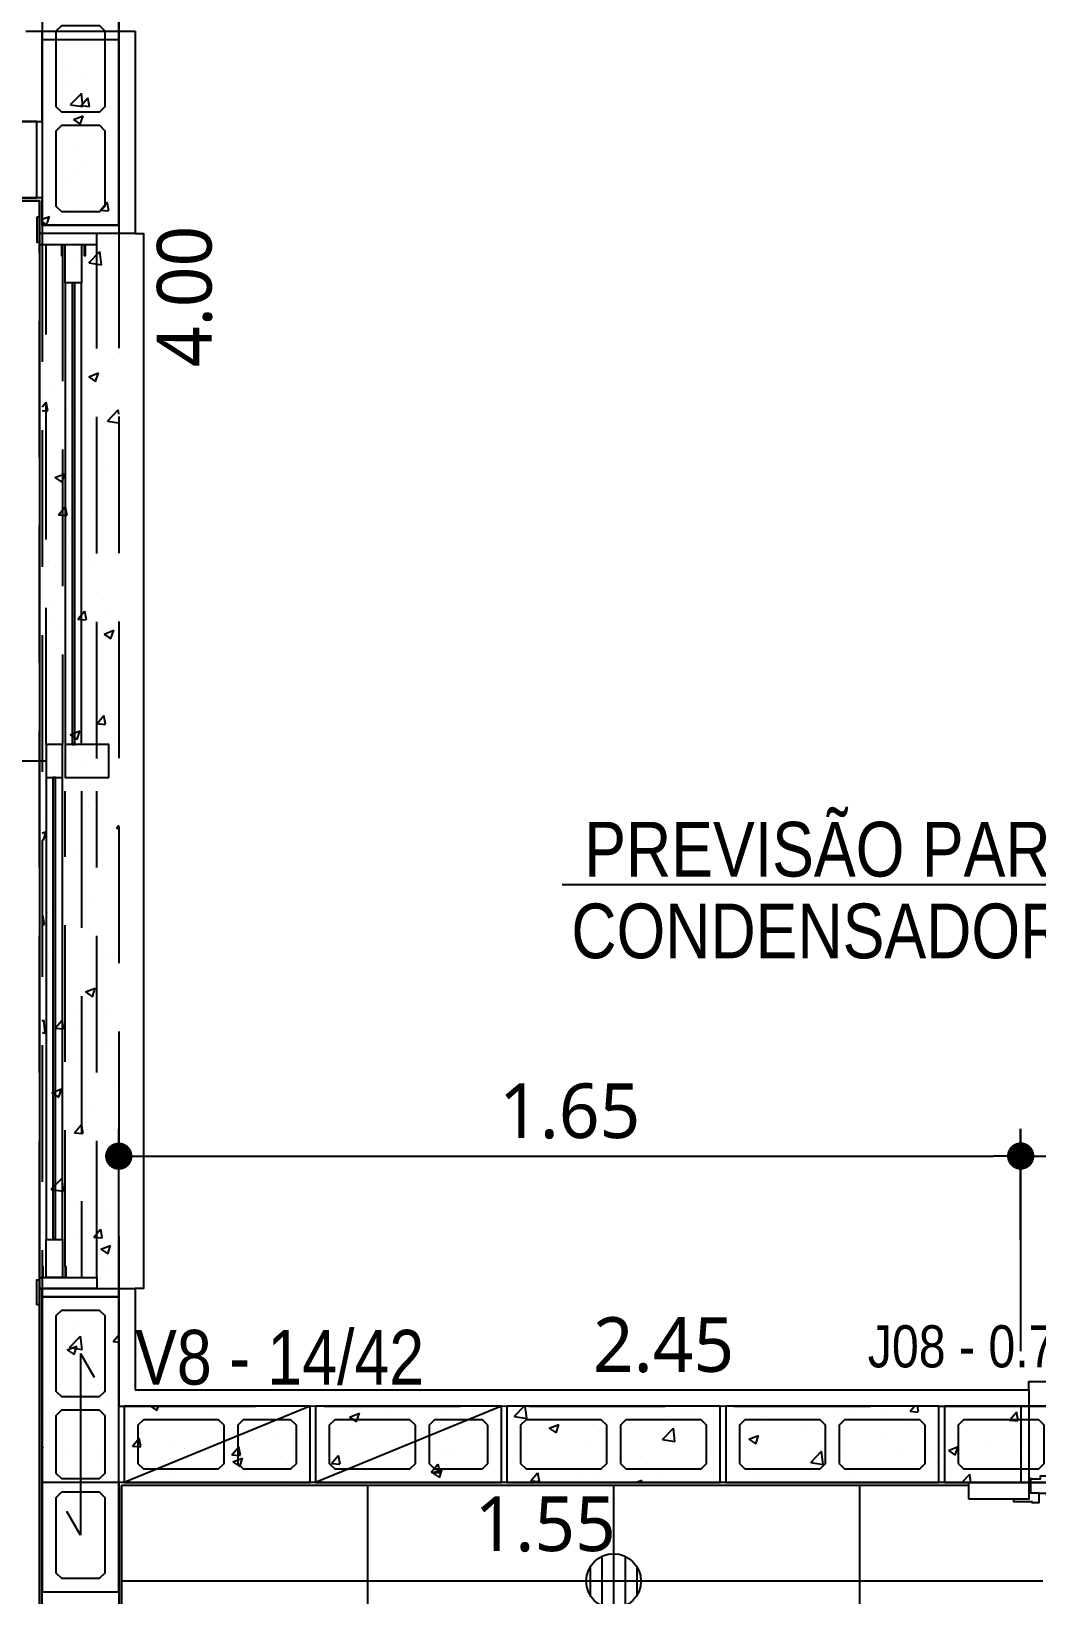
# Model space of a CAD drawing. Header units: metres. Extents: x 3.4 to 18.5, y -11.2 to 1.8.
# Drawn here: x 10.76 to 12.599, y -4.475 to -1.615 of the extents above; entities that cross this region are included whole.
import ezdxf

# ---------------------------------------------------------------- set-up
doc = ezdxf.new("R2010")
doc.units = ezdxf.units.M
doc.linetypes.add('HIDDEN', pattern=[0.375, 0.25, -0.125])
for name, color, linetype in [('00 - ARQ-STA - FOLHA', 5, 'Continuous'), ('ARQ-STA - COTAS_ALVENARIA', 1, 'Continuous'), ('ARQ-STA - JANELAS', 4, 'Continuous'), ('ARQ-STA - JANELAS_NOMENCLATURA', 4, 'Continuous'), ('ARQ-STA - PISOS_APARTAMENTOS - BANHEIROS', 8, 'Continuous'), ('ARQ-STA - PORTAS', 4, 'Continuous'), ('ARQ-STA - REVESTIMENTOS', 4, 'Continuous'), ('ARQ-STA - SHAFTS_E_ENCHIMENTOS_NOMENCLATURA', 1, 'Continuous'), ('ESTRUTURA - ARQ-STA - ALVENARIA_ESTRUTURAL', 5, 'Continuous'), ('ESTRUTURA - ARQ-STA - BLOCOS_ESTRUTURAIS', 250, 'Continuous'), ('ESTRUTURA - ARQ-STA - VIGAS', 4, 'HIDDEN'), ('F2_LAZOS_ALVENARIA', 7, 'Continuous'), ('HIDRÁULICA - ARQ-STA - HIDRÁULICA', 150, 'Continuous')]:
    doc.layers.add(name, color=color, linetype=linetype)
doc.styles.add('COTAS', font='segoeuil.ttf')
doc.styles.add('PADRÃO', font='ARIALN.TTF')

# ---------------------------------------------------------------- blocks, each defined once
blk = doc.blocks.new('_HIDRÁULICA - RALO_PISO')
at = {"layer": 'HIDRÁULICA - ARQ-STA - HIDRÁULICA'}
for p, q in [((-0.0214, 0.0452), (-0.0214, -0.0452)), ((0, 0.05), (0, -0.05)), ((0.0214, 0.0452), (0.0214, -0.0452)), ((-0.0427, 0.026), (-0.0427, -0.026)), ((0.0427, 0.026), (0.0427, -0.026))]:
    blk.add_line(p, q, dxfattribs=at)
blk.add_circle((0, 0), 0.05, dxfattribs=at)
blk = doc.blocks.new('_Dot')
at = {"color": 0, "linetype": 'ByBlock', "lineweight": -2}
blk.add_line((-0.5, 0), (-1, 0), dxfattribs=at)
at = {"color": 0, "linetype": 'ByBlock', "const_width": 0.5}
blk.add_lwpolyline([(-0.25, 0, 1), (0.25, 0, 1)], format="xyb", close=True, dxfattribs=at)

msp = doc.modelspace()

# ---------------------------------------------------------------- hatches: boundary and pattern name
at = {"layer": 'ARQ-STA - PISOS_APARTAMENTOS - BANHEIROS'}
h = msp.add_hatch(dxfattribs=at)
h.set_pattern_fill('_USER', color=256, scale=0.45, double=1, pattern_type=0)
h.set_pattern_definition([(0, (11.8249, -4.45003), (0, 0.45), []), (90, (11.8249, -4.45003), (-0.45, 3e-17), [])])
h.paths.add_polyline_path([(12.4799, -4.275), (10.9249, -4.275), (10.9249, -5.675), (12.4799, -5.675)])
h = msp.add_hatch(dxfattribs=at)
h.set_pattern_fill('_USER', color=256, scale=0.45, double=1, pattern_type=0)
h.set_pattern_definition([(0, (12.4749, -4.45003), (0, 0.45), []), (90, (12.4749, -4.45003), (-0.45, 3e-17), [])])
h.paths.add_polyline_path([(13.3999, -5.415), (12.4799, -5.415), (12.4799, -4.3), (13.3999, -4.3)])
h.paths.add_polyline_path([(13.3099, -4.45), (13.3099, -4.4), (12.6099, -4.4), (12.6099, -4.45)], flags=16)
at = {"layer": 'ARQ-STA - PORTAS', "true_color": 0xaeeae5}
h = msp.add_hatch(color=254, dxfattribs=at)
h.dxf.hatch_style = 1
h.paths.add_polyline_path([(10.8344, -2.075), (10.8344, -2.92), (10.8394, -2.92), (10.8394, -2.075)])
h.paths.add_polyline_path([(10.7994, -2.98), (10.7994, -3.825), (10.8044, -3.825), (10.8044, -2.98)])

# ---------------------------------------------------------------- linework, layer by layer
at = {"layer": '00 - ARQ-STA - FOLHA', "color": 6}
msp.add_line((10.7869, -2.95), (10.6847, -2.95), dxfattribs=at)
at = {"layer": '00 - ARQ-STA - FOLHA', "color": 251, "true_color": 0x636466}
msp.add_lwpolyline([(5.0749, -2.125), (5.4249, -2.125), (5.4249, -1.775), (8.9749, -1.775), (8.9749, -1.925), (10.7749, -1.925), (10.7748, -5.825), (13.4748, -5.825), (13.4748, -6.825), (7.0248, -6.825), (7.0248, -3.625), (5.0749, -3.625), (5.0749, -2.125)], dxfattribs=at)
at = {"layer": 'ARQ-STA - COTAS_ALVENARIA', "color": 250}
for p, q in [((10.9199, -4.03), (10.9198, -3.6228)), ((12.5694, -4.0297), (12.5693, -3.6225)), ((12.5694, -4.0297), (12.5694, -3.6225)), ((10.9699, -3.6728), (12.5194, -3.6726))]:
    msp.add_line(p, q, dxfattribs=at)
at = {"layer": 'ARQ-STA - JANELAS', "color": 250}
msp.add_lwpolyline([(12.5844, -4.0999), (12.5844, -4.0849), (13.3144, -4.0849), (13.3144, -4.0999)], dxfattribs=at)
at = {"layer": 'ARQ-STA - JANELAS', "color": 1}
for points in [[(12.6031, -4.2892), (12.6167, -4.2892), (12.6167, -4.2927), (12.6247, -4.2927), (12.6247, -4.285), (12.6362, -4.285), (12.6362, -4.2834), (12.6484, -4.2834), (12.6484, -4.2697), (12.6362, -4.2697), (12.6362, -4.2636), (12.6484, -4.2636), (12.6484, -4.2596), (12.6191, -4.2596), (12.6191, -4.2584), (12.6049, -4.2584), (12.6049, -4.2637), (12.5878, -4.2637)], [(12.5565, -4.2999), (12.5565, -4.3044), (12.5895, -4.3044), (12.5895, -4.3063), (12.6031, -4.3063), (12.6031, -4.2892), (12.5878, -4.2892), (12.5878, -4.2623), (12.5844, -4.2623), (12.5844, -4.2999), (12.5565, -4.2999)]]:
    msp.add_lwpolyline(points, dxfattribs=at)
at = {"layer": 'ARQ-STA - PORTAS', "color": 1}
for points in [[(10.7699, -1.955), (10.7699, -2.001), (10.7749, -2.001), (10.7749, -1.955)], [(10.7749, -1.985), (10.7749, -2.005), (10.8799, -2.005), (10.8799, -1.985)], [(10.8519, -2.075), (10.8219, -2.075), (10.8219, -2.005), (10.8519, -2.005)], [(10.8169, -2.98), (10.8169, -2.92), (10.7869, -2.92), (10.7869, -2.98)], [(10.9019, -2.98), (10.9019, -2.92), (10.8219, -2.92), (10.8219, -2.98)], [(10.7869, -3.825), (10.8169, -3.825), (10.8169, -3.895), (10.7869, -3.895)], [(10.7699, -3.945), (10.7699, -3.899), (10.7749, -3.899), (10.7749, -3.945)], [(10.7749, -3.915), (10.7749, -3.895), (10.8799, -3.895), (10.8799, -3.915)]]:
    msp.add_lwpolyline(points, close=True, dxfattribs=at)
at = {"layer": 'ARQ-STA - PORTAS'}
for points in [[(10.9499, -1.985), (10.9649, -1.985), (10.9649, -3.915), (10.9499, -3.915)], [(10.8149, -2.005), (10.8149, -2.025), (10.8169, -2.025), (10.8169, -2.005)], [(10.8569, -2.005), (10.8569, -2.025), (10.8589, -2.025), (10.8589, -2.005)], [(10.7819, -3.895), (10.7819, -3.875), (10.7799, -3.875), (10.7799, -3.895)], [(10.8239, -3.895), (10.8239, -3.875), (10.8219, -3.875), (10.8219, -3.895)]]:
    msp.add_lwpolyline(points, dxfattribs=at)
at = {"layer": 'ARQ-STA - PORTAS', "color": 250, "linetype": 'HIDDEN'}
for points in [[(10.7749, -3.895), (10.7749, -2.005)], [(10.7869, -2.92), (10.7869, -2.005)], [(10.8169, -2.005), (10.8169, -2.92)], [(10.8799, -2.9451), (10.8799, -2.005)], [(10.8219, -3.875), (10.8219, -3.0051)], [(10.8519, -3.0051), (10.8519, -3.895)], [(10.8799, -3.895), (10.8799, -3.0051)]]:
    msp.add_lwpolyline(points, dxfattribs=at)
at = {"layer": 'ARQ-STA - PORTAS', "linetype": 'HIDDEN', "ltscale": 5}
for points in [[(10.8219, -2.075), (10.8219, -2.92)], [(10.8519, -2.92), (10.8519, -2.075)], [(10.7869, -2.98), (10.7869, -3.825)], [(10.8169, -3.825), (10.8169, -2.98)]]:
    msp.add_lwpolyline(points, dxfattribs=at)
at = {"layer": 'ARQ-STA - PORTAS', "color": 250}
for points in [[(10.8344, -2.075), (10.8344, -2.92), (10.8394, -2.92), (10.8394, -2.075)], [(10.7994, -2.98), (10.7994, -3.825), (10.8044, -3.825), (10.8044, -2.98)]]:
    msp.add_lwpolyline(points, close=True, dxfattribs=at)
at = {"layer": 'ARQ-STA - REVESTIMENTOS'}
for p, q in [((10.7498, -1.615), (10.9498, -1.615)), ((10.7799, -1.63), (10.7799, -1.615)), ((10.9199, -1.63), (10.9199, -1.615)), ((10.9498, -1.615), (10.9498, -1.985)), ((10.7749, -1.925), (8.9749, -1.925)), ((10.7748, -1.985), (10.7749, -1.925)), ((10.7799, -1.97), (10.7799, -1.985)), ((10.9199, -1.97), (10.9199, -1.985)), ((10.9498, -1.985), (10.7748, -1.985)), ((10.7748, -5.825), (10.7748, -3.915)), ((10.7748, -3.915), (10.9498, -3.915)), ((10.7798, -3.93), (10.7798, -3.915)), ((10.9198, -3.93), (10.9198, -3.915)), ((10.9498, -3.915), (10.9498, -4.1)), ((10.9498, -4.1), (12.5844, -4.1)), ((12.5844, -4.1), (12.5844, -4.3)), ((12.5345, -4.13), (12.5195, -4.13)), ((12.4748, -4.275), (10.9248, -4.275)), ((10.9248, -4.275), (10.9248, -5.675)), ((12.4748, -4.3), (12.4748, -4.27)), ((12.5345, -4.27), (12.5195, -4.27)), ((12.5844, -4.3), (12.4748, -4.3))]:
    msp.add_line(p, q, dxfattribs=at)
at = {"layer": 'ARQ-STA - SHAFTS_E_ENCHIMENTOS_NOMENCLATURA', "color": 4}
msp.add_line((11.7309, -3.1755), (12.8979, -3.1755), dxfattribs=at)
at = {"layer": 'ESTRUTURA - ARQ-STA - ALVENARIA_ESTRUTURAL'}
for p, q in [((10.78, -1.6301), (10.92, -1.6301)), ((10.78, -1.78), (10.78, -1.6301)), ((10.92, -1.6301), (10.92, -1.97)), ((8.98, -1.78), (10.78, -1.78)), ((10.78, -1.92), (8.98, -1.92)), ((10.78, -1.97), (10.78, -1.92)), ((10.92, -1.97), (10.78, -1.97)), ((10.7799, -5.82), (10.7799, -3.93)), ((10.7799, -3.93), (10.9199, -3.93)), ((10.9199, -3.93), (10.9199, -4.13)), ((10.9199, -4.13), (12.5694, -4.1297)), ((12.5694, -4.1297), (12.5694, -4.2697)), ((12.5694, -4.2697), (10.9199, -4.27)), ((10.9199, -4.27), (10.9199, -5.68))]:
    msp.add_line(p, q, dxfattribs=at)
at = {"layer": 'ESTRUTURA - ARQ-STA - BLOCOS_ESTRUTURAIS'}
for p, q in [((10.8499, -4.0337), (10.8499, -4.3662)), ((10.8499, -4.0337), (10.8749, -4.077)), ((11.2699, -4.13), (10.9299, -4.27)), ((11.6199, -4.13), (11.2799, -4.27)), ((10.8499, -4.3662), (10.8249, -4.3229))]:
    msp.add_line(p, q, dxfattribs=at)
for points in [[(10.78, -1.58), (10.78, -1.97), (10.92, -1.97), (10.92, -1.58), (10.78, -1.58)], [(10.815, -1.605), (10.805, -1.615), (10.805, -1.7525), (10.815, -1.7625), (10.885, -1.7625), (10.895, -1.7525), (10.895, -1.615), (10.885, -1.605), (10.815, -1.605)], [(10.77, -1.78), (10.38, -1.78), (10.38, -1.92), (10.77, -1.92), (10.77, -1.78)], [(10.815, -1.7875), (10.805, -1.7975), (10.805, -1.935), (10.815, -1.945), (10.885, -1.945), (10.895, -1.935), (10.895, -1.7975), (10.885, -1.7875), (10.815, -1.7875)], [(10.9199, -4.47), (10.9199, -3.93), (10.7799, -3.93), (10.7799, -4.47), (10.9199, -4.47)], [(10.8849, -4.1125), (10.8949, -4.1025), (10.8949, -3.965), (10.8849, -3.955), (10.8149, -3.955), (10.8049, -3.965), (10.8049, -4.1025), (10.8149, -4.1125), (10.8849, -4.1125)], [(10.8849, -4.2625), (10.8949, -4.2525), (10.8949, -4.1475), (10.8849, -4.1375), (10.8149, -4.1375), (10.8049, -4.1475), (10.8049, -4.2525), (10.8149, -4.2625), (10.8849, -4.2625)], [(11.2699, -4.13), (10.9299, -4.13), (10.9299, -4.27), (11.2699, -4.27), (11.2699, -4.13)], [(11.6199, -4.13), (11.2799, -4.13), (11.2799, -4.27), (11.6199, -4.27), (11.6199, -4.13)], [(11.6299, -4.27), (12.0199, -4.27), (12.0199, -4.13), (11.6299, -4.13), (11.6299, -4.27)], [(12.0299, -4.27), (12.4199, -4.27), (12.4199, -4.13), (12.0299, -4.13), (12.0299, -4.27)], [(12.4299, -4.27), (12.8199, -4.27), (12.8199, -4.13), (12.4299, -4.13), (12.4299, -4.27)], [(11.1124, -4.165), (11.1024, -4.155), (10.9649, -4.155), (10.9549, -4.165), (10.9549, -4.235), (10.9649, -4.245), (11.1024, -4.245), (11.1124, -4.235), (11.1124, -4.165)], [(11.2449, -4.165), (11.2349, -4.155), (11.1474, -4.155), (11.1374, -4.165), (11.1374, -4.235), (11.1474, -4.245), (11.2349, -4.245), (11.2449, -4.235), (11.2449, -4.165)], [(11.4624, -4.165), (11.4524, -4.155), (11.3149, -4.155), (11.3049, -4.165), (11.3049, -4.235), (11.3149, -4.245), (11.4524, -4.245), (11.4624, -4.235), (11.4624, -4.165)], [(11.5949, -4.165), (11.5849, -4.155), (11.4974, -4.155), (11.4874, -4.165), (11.4874, -4.235), (11.4974, -4.245), (11.5849, -4.245), (11.5949, -4.235), (11.5949, -4.165)], [(11.5949, -4.165), (11.5849, -4.155), (11.4974, -4.155), (11.4874, -4.165), (11.4874, -4.235), (11.4974, -4.245), (11.5849, -4.245), (11.5949, -4.235), (11.5949, -4.165)], [(11.6549, -4.235), (11.6649, -4.245), (11.8024, -4.245), (11.8124, -4.235), (11.8124, -4.165), (11.8024, -4.155), (11.6649, -4.155), (11.6549, -4.165), (11.6549, -4.235)], [(11.8374, -4.235), (11.8474, -4.245), (11.9849, -4.245), (11.9949, -4.235), (11.9949, -4.165), (11.9849, -4.155), (11.8474, -4.155), (11.8374, -4.165), (11.8374, -4.235)], [(12.0549, -4.235), (12.0649, -4.245), (12.2024, -4.245), (12.2124, -4.235), (12.2124, -4.165), (12.2024, -4.155), (12.0649, -4.155), (12.0549, -4.165), (12.0549, -4.235)], [(12.2374, -4.235), (12.2474, -4.245), (12.3849, -4.245), (12.3949, -4.235), (12.3949, -4.165), (12.3849, -4.155), (12.2474, -4.155), (12.2374, -4.165), (12.2374, -4.235)], [(12.2374, -4.235), (12.2474, -4.245), (12.3849, -4.245), (12.3949, -4.235), (12.3949, -4.165), (12.3849, -4.155), (12.2474, -4.155), (12.2374, -4.165), (12.2374, -4.235)], [(12.4549, -4.235), (12.4649, -4.245), (12.6024, -4.245), (12.6124, -4.235), (12.6124, -4.165), (12.6024, -4.155), (12.4649, -4.155), (12.4549, -4.165), (12.4549, -4.235)], [(10.8849, -4.445), (10.8949, -4.435), (10.8949, -4.2975), (10.8849, -4.2875), (10.8149, -4.2875), (10.8049, -4.2975), (10.8049, -4.435), (10.8149, -4.445), (10.8849, -4.445)]]:
    msp.add_lwpolyline(points, dxfattribs=at)
at = {"layer": 'ESTRUTURA - ARQ-STA - VIGAS', "color": 74, "linetype": 'Continuous'}
for p, q in [((10.7902, -1.6167), (10.7902, -1.6167)), ((10.7934, -1.6191), (10.7934, -1.6191)), ((10.8302, -1.6771), (10.8302, -1.6771)), ((10.8938, -1.6688), (10.8938, -1.6688)), ((10.8508, -1.6982), (10.8508, -1.6982)), ((10.8217, -1.7174), (10.8217, -1.7174)), ((10.8318, -1.7492), (10.8515, -1.7286)), ((10.851, -1.7511), (10.8633, -1.7365)), ((10.8544, -1.7527), (10.8516, -1.7285)), ((10.8665, -1.7524), (10.8636, -1.7365)), ((10.7829, -1.7706), (10.7829, -1.7706)), ((10.827, -1.769), (10.827, -1.769)), ((10.8318, -1.7493), (10.8544, -1.7528)), ((10.837, -1.7763), (10.8548, -1.7695)), ((10.8496, -1.7848), (10.8548, -1.7695)), ((10.851, -1.7511), (10.8662, -1.7524)), ((10.837, -1.7763), (10.8496, -1.7848)), ((10.8477, -1.7827), (10.8477, -1.7827)), ((10.8438, -1.8264), (10.8438, -1.8264)), ((10.8563, -1.8565), (10.8563, -1.8565)), ((10.9079, -1.853), (10.9079, -1.853)), ((10.8258, -1.8813), (10.8258, -1.8813)), ((10.8446, -1.8673), (10.8446, -1.8673)), ((10.7926, -1.9407), (10.7926, -1.9407)), ((10.8863, -1.9422), (10.8985, -1.9276)), ((10.8863, -1.9422), (10.9014, -1.9435)), ((10.9018, -1.9434), (10.8988, -1.9275)), ((10.7799, -1.9587), (10.793, -1.9537)), ((10.7799, -1.9637), (10.7878, -1.969)), ((10.7878, -1.969), (10.793, -1.9537)), ((10.7895, -1.9567), (10.7895, -1.9567)), ((10.8415, -1.9518), (10.8415, -1.9518)), ((10.8573, -1.9821), (10.8573, -1.9821)), ((10.8654, -2.0386), (10.8852, -2.018)), ((10.8881, -2.0421), (10.8853, -2.018)), ((10.8384, -2.0364), (10.8384, -2.0364)), ((10.8655, -2.0388), (10.8881, -2.0423)), ((10.8831, -2.0357), (10.8831, -2.0357)), ((10.7822, -2.0923), (10.7822, -2.0923)), ((10.8079, -2.1119), (10.8079, -2.1119)), ((10.8163, -2.1359), (10.8163, -2.1359)), ((10.8354, -2.1209), (10.8354, -2.1209)), ((10.8799, -2.1275), (10.8799, -2.1275)), ((10.843, -2.148), (10.843, -2.148)), ((10.8614, -2.146), (10.8614, -2.146)), ((10.813, -2.2277), (10.813, -2.2277)), ((10.8323, -2.2055), (10.8323, -2.2055)), ((10.9092, -2.215), (10.9092, -2.215)), ((10.865, -2.247), (10.8828, -2.2401)), ((10.865, -2.247), (10.8776, -2.2555)), ((10.8776, -2.2555), (10.8828, -2.2401)), ((10.8929, -2.2467), (10.8929, -2.2467)), ((10.7919, -2.2624), (10.7919, -2.2624)), ((10.7799, -2.302), (10.7868, -2.2938)), ((10.7799, -2.3088), (10.7897, -2.3097)), ((10.7901, -2.3096), (10.7871, -2.2937)), ((10.8292, -2.2901), (10.8292, -2.2901)), ((10.8424, -2.3152), (10.8424, -2.3152)), ((10.8991, -2.3281), (10.9189, -2.3075)), ((10.9199, -2.3153), (10.919, -2.3075)), ((10.8992, -2.3282), (10.9199, -2.3314)), ((10.8261, -2.3746), (10.8261, -2.3746)), ((10.8435, -2.3765), (10.8435, -2.3765)), ((10.7814, -2.4139), (10.7814, -2.4139)), ((10.8032, -2.4311), (10.821, -2.4243)), ((10.8158, -2.4397), (10.821, -2.4243)), ((10.897, -2.4106), (10.897, -2.4106)), ((10.8032, -2.4312), (10.8158, -2.4397)), ((10.823, -2.4592), (10.823, -2.4592)), ((10.8098, -2.4994), (10.8221, -2.4848)), ((10.8253, -2.5007), (10.8224, -2.4848)), ((10.8423, -2.4697), (10.8423, -2.4697)), ((10.7929, -2.5056), (10.7929, -2.5056)), ((10.8098, -2.4994), (10.825, -2.5007)), ((10.8692, -2.4945), (10.8692, -2.4945)), ((10.8199, -2.5437), (10.8199, -2.5437)), ((10.7911, -2.584), (10.7911, -2.584)), ((10.8024, -2.5946), (10.8024, -2.5946)), ((10.866, -2.5863), (10.866, -2.5863)), ((10.8168, -2.6283), (10.8168, -2.6283)), ((10.8791, -2.6411), (10.8791, -2.6411)), ((10.797, -2.6695), (10.797, -2.6695)), ((10.7991, -2.6865), (10.7991, -2.6865)), ((10.8451, -2.6905), (10.8573, -2.6759)), ((10.8606, -2.6917), (10.8576, -2.6758)), ((10.8953, -2.6738), (10.8953, -2.6738)), ((10.8137, -2.7128), (10.8137, -2.7128)), ((10.8451, -2.6905), (10.8602, -2.6918)), ((10.893, -2.7176), (10.9108, -2.7108)), ((10.9057, -2.7261), (10.9108, -2.7108)), ((10.7807, -2.7355), (10.7807, -2.7355)), ((10.893, -2.7176), (10.9056, -2.7261)), ((10.8285, -2.7702), (10.8285, -2.7702)), ((10.8285, -2.774), (10.8285, -2.774)), ((10.8106, -2.7974), (10.8106, -2.7974)), ((10.8415, -2.7913), (10.8415, -2.7913)), ((10.8076, -2.8819), (10.8076, -2.8819)), ((10.8803, -2.8815), (10.8925, -2.8669)), ((10.8803, -2.8815), (10.8955, -2.8829)), ((10.8958, -2.8828), (10.8929, -2.8669)), ((10.7904, -2.9056), (10.7904, -2.9056)), ((10.8312, -2.9018), (10.849, -2.895)), ((10.8312, -2.9018), (10.8438, -2.9103)), ((10.8439, -2.9103), (10.849, -2.895)), ((10.9147, -2.9058), (10.9147, -2.9058)), ((10.8326, -2.9341), (10.8326, -2.9341)), ((10.9189, -2.9448), (10.9189, -2.9448)), ((10.8045, -2.9665), (10.8045, -2.9665)), ((10.8553, -2.9532), (10.8553, -2.9532)), ((10.7799, -3.0572), (10.7799, -3.0572)), ((10.7885, -3.0534), (10.7885, -3.0534)), ((10.8014, -3.051), (10.8014, -3.051)), ((10.8521, -3.045), (10.8521, -3.045)), ((10.8641, -3.0349), (10.8641, -3.0349)), ((10.7799, -3.082), (10.7872, -3.0791)), ((10.7821, -3.0945), (10.7872, -3.0792)), ((10.9155, -3.0726), (10.9199, -3.0674)), ((10.9155, -3.0726), (10.9199, -3.073)), ((10.7799, -3.093), (10.782, -3.0945)), ((10.8408, -3.113), (10.8408, -3.113)), ((10.7852, -3.1452), (10.7852, -3.1452)), ((10.7983, -3.1356), (10.7983, -3.1356)), ((10.8814, -3.1325), (10.8814, -3.1325)), ((10.8147, -3.1647), (10.8147, -3.1647)), ((10.8682, -3.1988), (10.8682, -3.1988)), ((10.7896, -3.2273), (10.7896, -3.2273)), ((10.7952, -3.2202), (10.7952, -3.2202)), ((10.7799, -3.2342), (10.7808, -3.2331)), ((10.7799, -3.2487), (10.7838, -3.249)), ((10.7841, -3.249), (10.7812, -3.233)), ((10.8146, -3.2327), (10.8146, -3.2327)), ((10.7921, -3.3047), (10.7921, -3.3047)), ((10.8997, -3.2995), (10.8997, -3.2995)), ((10.9082, -3.3118), (10.9082, -3.3118)), ((10.8592, -3.3724), (10.877, -3.3656)), ((10.8592, -3.3724), (10.8719, -3.381)), ((10.8719, -3.381), (10.877, -3.3656)), ((10.789, -3.3893), (10.789, -3.3893)), ((10.7799, -3.4261), (10.7825, -3.4233)), ((10.7854, -3.4474), (10.7826, -3.4233)), ((10.8038, -3.4388), (10.8161, -3.4242)), ((10.8194, -3.44), (10.8164, -3.4241)), ((10.8414, -3.412), (10.8414, -3.412)), ((10.8503, -3.4293), (10.8503, -3.4293)), ((10.905, -3.4036), (10.905, -3.4036)), ((10.7799, -3.4467), (10.7854, -3.4476)), ((10.8038, -3.4388), (10.819, -3.4401)), ((10.84, -3.4346), (10.84, -3.4346)), ((10.9179, -3.4548), (10.9179, -3.4548)), ((10.7859, -3.4738), (10.7859, -3.4738)), ((10.9038, -3.4634), (10.9038, -3.4634)), ((10.8382, -3.5038), (10.8382, -3.5038)), ((10.9148, -3.5393), (10.9148, -3.5393)), ((10.7829, -3.5584), (10.7829, -3.5584)), ((10.7889, -3.5489), (10.7889, -3.5489)), ((10.7974, -3.5566), (10.8152, -3.5498)), ((10.7974, -3.5566), (10.8101, -3.5651)), ((10.7997, -3.5584), (10.7997, -3.5584)), ((10.8101, -3.5651), (10.8152, -3.5498)), ((10.8675, -3.5913), (10.8675, -3.5913)), ((10.8391, -3.6298), (10.8513, -3.6152)), ((10.8391, -3.6298), (10.8543, -3.6311)), ((10.8546, -3.6311), (10.8517, -3.6152)), ((10.9117, -3.6239), (10.9117, -3.6239)), ((10.7964, -3.7334), (10.8162, -3.7128)), ((10.8007, -3.6915), (10.8007, -3.6915)), ((10.8191, -3.7369), (10.8163, -3.7128)), ((10.8859, -3.6939), (10.8859, -3.6939)), ((10.9086, -3.7084), (10.9086, -3.7084)), ((10.7965, -3.7335), (10.8191, -3.737)), ((10.8038, -3.7223), (10.8038, -3.7223)), ((10.8393, -3.7562), (10.8393, -3.7562)), ((10.8943, -3.7705), (10.8943, -3.7705)), ((10.9055, -3.793), (10.9055, -3.793)), ((10.8353, -3.823), (10.8353, -3.823)), ((10.8743, -3.8209), (10.8866, -3.8063)), ((10.8743, -3.8209), (10.8895, -3.8222)), ((10.8898, -3.8221), (10.8869, -3.8062)), ((10.8872, -3.8431), (10.905, -3.8362)), ((10.8872, -3.8431), (10.8999, -3.8516)), ((10.8999, -3.8516), (10.905, -3.8363)), ((10.7882, -3.8705), (10.7882, -3.8705)), ((10.8275, -3.8707), (10.8275, -3.8707)), ((10.8911, -3.8623), (10.8911, -3.8623)), ((10.9024, -3.8776), (10.9024, -3.8776)), ((10.7859, -3.9528), (10.7859, -3.9528)), ((10.8243, -3.9625), (10.8243, -3.9625)), ((10.8993, -3.9621), (10.8993, -3.9621)), ((10.8301, -4.0229), (10.8499, -4.0023)), ((10.8394, -3.9869), (10.8394, -3.9869)), ((10.8527, -4.0264), (10.8499, -4.0022)), ((10.9096, -4.0119), (10.9199, -3.9996)), ((10.8254, -4.0273), (10.8432, -4.0204)), ((10.8254, -4.0273), (10.8381, -4.0358)), ((10.8301, -4.023), (10.8527, -4.0265)), ((10.8381, -4.0358), (10.8432, -4.0204)), ((10.9096, -4.0119), (10.9199, -4.0128)), ((10.8536, -4.05), (10.8536, -4.05)), ((10.8962, -4.0467), (10.8962, -4.0467)), ((10.8385, -4.0779), (10.8385, -4.0779)), ((10.8709, -4.0877), (10.8709, -4.0877)), ((10.8932, -4.1312), (10.8932, -4.1312)), ((10.9777, -4.13), (10.9897, -4.1381)), ((10.9897, -4.1381), (10.9924, -4.13)), ((11.0837, -4.1413), (11.0837, -4.1413)), ((11.3421, -4.1499), (11.3599, -4.143)), ((11.3547, -4.1584), (11.3599, -4.143)), ((11.4111, -4.1447), (11.4111, -4.1447)), ((11.5208, -4.145), (11.5208, -4.145)), ((11.5844, -4.1366), (11.5844, -4.1366)), ((11.6433, -4.149), (11.6615, -4.13)), ((11.666, -4.1525), (11.6634, -4.13)), ((11.9556, -4.1335), (11.9556, -4.1335)), ((11.9619, -4.1403), (11.9619, -4.1403)), ((12.0589, -4.1408), (12.0589, -4.1408)), ((12.0912, -4.1392), (12.0912, -4.1392)), ((12.2268, -4.145), (12.2268, -4.145)), ((12.2542, -4.1398), (12.2542, -4.1398)), ((12.3191, -4.1452), (12.3191, -4.1452)), ((12.367, -4.1394), (12.375, -4.13)), ((12.367, -4.1394), (12.3822, -4.1408)), ((12.3826, -4.1407), (12.3806, -4.13)), ((12.5492, -4.1554), (12.5615, -4.1408)), ((12.5647, -4.1566), (12.5618, -4.1407)), ((10.7868, -4.1502), (10.7868, -4.1502)), ((10.9355, -4.1668), (10.9355, -4.1668)), ((11.2807, -4.1626), (11.2807, -4.1626)), ((11.3421, -4.1499), (11.3547, -4.1584)), ((11.3604, -4.1661), (11.3604, -4.1661)), ((11.6434, -4.1491), (11.666, -4.1526)), ((11.7071, -4.1702), (11.7249, -4.1634)), ((11.7071, -4.1702), (11.7197, -4.1787)), ((11.7197, -4.1787), (11.7249, -4.1634)), ((11.8138, -4.1657), (11.8138, -4.1657)), ((11.9144, -4.191), (11.9342, -4.1704)), ((11.927, -4.1598), (11.927, -4.1598)), ((11.9371, -4.1945), (11.9343, -4.1704)), ((12.0944, -4.1608), (12.0944, -4.1608)), ((12.158, -4.1525), (12.158, -4.1525)), ((12.1709, -4.1707), (12.1709, -4.1707)), ((12.3624, -4.1507), (12.3624, -4.1507)), ((12.4464, -4.1721), (12.4464, -4.1721)), ((12.498, -4.1564), (12.498, -4.1564)), ((12.5492, -4.1554), (12.5644, -4.1567)), ((12.5768, -4.1542), (12.5768, -4.1542)), ((10.7874, -4.1922), (10.7874, -4.1922)), ((10.9448, -4.203), (10.9571, -4.1884)), ((10.9448, -4.203), (10.96, -4.2043)), ((10.9603, -4.2042), (10.9574, -4.1883)), ((11.0205, -4.1979), (11.0205, -4.1979)), ((11.1488, -4.1816), (11.1488, -4.1816)), ((11.2006, -4.1871), (11.2006, -4.1871)), ((11.2642, -4.1787), (11.2642, -4.1787)), ((11.6657, -4.1912), (11.6657, -4.1912)), ((11.6682, -4.194), (11.6682, -4.194)), ((11.7742, -4.203), (11.7742, -4.203)), ((11.7987, -4.1761), (11.7987, -4.1761)), ((11.8378, -4.1946), (11.8378, -4.1946)), ((11.9145, -4.1912), (11.937, -4.1947)), ((11.934, -4.182), (11.934, -4.182)), ((12.0228, -4.1961), (12.0228, -4.1961)), ((12.0721, -4.1905), (12.0899, -4.1837)), ((12.0721, -4.1906), (12.0848, -4.1991)), ((12.0848, -4.1991), (12.0899, -4.1837)), ((12.3145, -4.1912), (12.3145, -4.1912)), ((12.4372, -4.2109), (12.455, -4.2041)), ((12.4498, -4.2194), (12.455, -4.2041)), ((12.5076, -4.1978), (12.5076, -4.1978)), ((10.7799, -4.2052), (10.7814, -4.2046)), ((10.7799, -4.2092), (10.7814, -4.2046)), ((10.8215, -4.2175), (10.8215, -4.2175)), ((10.8804, -4.2293), (10.8804, -4.2293)), ((10.8901, -4.2158), (10.8901, -4.2158)), ((10.944, -4.2209), (10.944, -4.2209)), ((10.957, -4.2232), (10.957, -4.2232)), ((11.0402, -4.2082), (11.0402, -4.2082)), ((11.0926, -4.2289), (11.0926, -4.2289)), ((11.127, -4.2189), (11.1392, -4.2043)), ((11.127, -4.2189), (11.1422, -4.2202)), ((11.1287, -4.2318), (11.1464, -4.225)), ((11.1287, -4.2318), (11.1413, -4.2403)), ((11.1425, -4.2202), (11.1396, -4.2043)), ((11.1413, -4.2403), (11.1465, -4.225)), ((11.3092, -4.2349), (11.3214, -4.2203)), ((11.3247, -4.2361), (11.3218, -4.2202)), ((11.408, -4.2293), (11.408, -4.2293)), ((11.5176, -4.2166), (11.5176, -4.2166)), ((11.5363, -4.213), (11.5363, -4.213)), ((11.6138, -4.2241), (11.6138, -4.2241)), ((11.8747, -4.2215), (11.8747, -4.2215)), ((12.0558, -4.2253), (12.0558, -4.2253)), ((12.1855, -4.2331), (12.2053, -4.2125)), ((12.1862, -4.2074), (12.1862, -4.2074)), ((12.2081, -4.2366), (12.2053, -4.2125)), ((12.3478, -4.2189), (12.3478, -4.2189)), ((12.4114, -4.2105), (12.4114, -4.2105)), ((12.4372, -4.2109), (12.4498, -4.2194)), ((12.5642, -4.2087), (12.5642, -4.2087)), ((10.875, -4.2516), (10.875, -4.2516)), ((11.0106, -4.2573), (11.0106, -4.2573)), ((11.2282, -4.2346), (11.2282, -4.2346)), ((11.2776, -4.2471), (11.2776, -4.2471)), ((11.3092, -4.2349), (11.3244, -4.2362)), ((11.3638, -4.2404), (11.3638, -4.2404)), ((11.3694, -4.242), (11.3694, -4.242)), ((11.454, -4.2451), (11.454, -4.2451)), ((11.4914, -4.2508), (11.5036, -4.2362)), ((11.4914, -4.2508), (11.5065, -4.2521)), ((11.4937, -4.2521), (11.5115, -4.2453)), ((11.4937, -4.2521), (11.5063, -4.2607)), ((11.4994, -4.2461), (11.4994, -4.2461)), ((11.5069, -4.2521), (11.5039, -4.2361)), ((11.5063, -4.2607), (11.5115, -4.2453)), ((11.5176, -4.2368), (11.5176, -4.2368)), ((11.635, -4.2518), (11.635, -4.2518)), ((11.6736, -4.2667), (11.6858, -4.2521)), ((11.6891, -4.268), (11.6861, -4.2521)), ((11.7266, -4.2469), (11.7266, -4.2469)), ((11.7706, -4.2576), (11.7706, -4.2576)), ((11.7956, -4.2606), (11.7956, -4.2606)), ((11.9239, -4.2444), (11.9239, -4.2444)), ((12.0276, -4.261), (12.0276, -4.261)), ((12.0912, -4.2526), (12.0912, -4.2526)), ((12.1855, -4.2332), (12.2081, -4.2367)), ((12.1874, -4.24), (12.1874, -4.24)), ((12.2679, -4.2596), (12.2679, -4.2596)), ((12.4161, -4.2341), (12.4161, -4.2341)), ((12.4433, -4.2567), (12.4433, -4.2567)), ((12.4615, -4.27), (12.4763, -4.2545)), ((12.4782, -4.27), (12.4764, -4.2545)), ((12.5738, -4.2388), (12.5738, -4.2388)), ((11.1457, -4.2662), (11.1457, -4.2662)), ((11.1462, -4.263), (11.1462, -4.263)), ((11.2213, -4.2675), (11.2213, -4.2675)), ((11.2818, -4.2688), (11.2818, -4.2688)), ((11.2936, -4.2663), (11.2936, -4.2663)), ((11.6736, -4.2667), (11.6887, -4.2681)), ((11.8652, -4.27), (11.8765, -4.2656)), ((11.8664, -4.27), (11.868, -4.2681)), ((11.8687, -4.27), (11.8683, -4.268)), ((11.8751, -4.27), (11.8765, -4.2657)), ((11.9062, -4.2633), (11.9062, -4.2633)), ((12.0418, -4.269), (12.0418, -4.269))]:
    msp.add_line(p, q, dxfattribs=at)
at = {"layer": 'ESTRUTURA - ARQ-STA - VIGAS', "color": 1}
for points in [[(10.9199, -0.07), (10.7799, -0.07), (10.7799, -1.97), (10.9199, -1.97), (10.9199, -0.12)], [(13.4299, -0.07), (13.5699, -0.07), (13.5699, -4.13), (13.5699, -4.27), (10.7799, -4.27), (10.7799, -3.93), (10.9199, -3.93), (10.9199, -4.13), (13.4299, -4.13), (13.4299, -0.07), (13.5699, -0.07)], [(13.4299, -0.07), (10.9199, -0.07), (10.9199, -4.13), (13.4299, -4.13), (13.4299, -0.07)], [(10.7799, -1.97), (10.7799, -3.93)]]:
    msp.add_lwpolyline(points, dxfattribs=at)
at = {"layer": 'F2_LAZOS_ALVENARIA'}
for points in [[(10.78, -1.6301), (10.92, -1.6301), (10.92, -1.97), (10.78, -1.97), (10.78, -1.92), (8.98, -1.92), (8.98, -1.78), (10.78, -1.78)], [(10.9699, -5.68), (10.9699, -5.82), (10.7799, -5.82), (10.7799, -3.93), (10.9199, -3.93), (10.9199, -4.13), (12.5694, -4.1297), (12.5694, -4.2697), (10.9199, -4.27), (10.9199, -5.68)]]:
    msp.add_lwpolyline(points, close=True, dxfattribs=at)

# ---------------------------------------------------------------- block references
at = {"layer": 'ARQ-STA - COTAS_ALVENARIA', "color": 250, "xscale": 0.05, "yscale": 0.05, "zscale": 0.05}
for p, rotation in [((10.9199, -3.6728), 180.009545443334), ((12.5694, -3.6725), 0.009545443334025301), ((12.5694, -3.6725), 180.0000000000004)]:
    msp.add_blockref('_Dot', p, dxfattribs=dict(at, rotation=rotation))
at = {"layer": 'HIDRÁULICA - ARQ-STA - HIDRÁULICA'}
msp.add_blockref('_HIDRÁULICA - RALO_PISO', (11.8249, -4.45), dxfattribs=at)

# ---------------------------------------------------------------- texts
at = {"layer": 'ARQ-STA - COTAS_ALVENARIA', "color": 1, "char_height": 0.1, "attachment_point": 5, "style": 'COTAS'}
for s, insert, rotation in [('4.00', (11.0407, -2.1), 89.9994), ('1.65', (11.7446, -3.5907), 0.0095)]:
    msp.add_mtext(s, dxfattribs=dict(at, insert=insert, rotation=rotation))
for s, insert in [('2.45', (11.9163, -4.0183)), ('1.55', (11.6998, -4.3462))]:
    msp.add_mtext(s, dxfattribs=dict(at, insert=insert))
at = {"layer": 'ARQ-STA - JANELAS_NOMENCLATURA', "color": 1, "style": 'PADRÃO'}
msp.add_text('J08 - 0.76 x 0.81 x 1.60', height=0.077, dxfattribs=at).set_placement((12.2898, -4.0591))
at = {"layer": 'ARQ-STA - SHAFTS_E_ENCHIMENTOS_NOMENCLATURA', "color": 2, "style": 'PADRÃO'}
for s, p in [('PREVISÃO PARA', (11.7712, -3.1612)), ('CONDENSADORA', (11.7476, -3.3107))]:
    msp.add_text(s, height=0.1, dxfattribs=at).set_placement(p)
at = {"layer": 'ESTRUTURA - ARQ-STA - VIGAS', "color": 1, "style": 'PADRÃO'}
msp.add_text('V8 - 14/42', height=0.1, dxfattribs=at).set_placement((10.9498, -4.0906))

doc.saveas('drawing.dxf')
